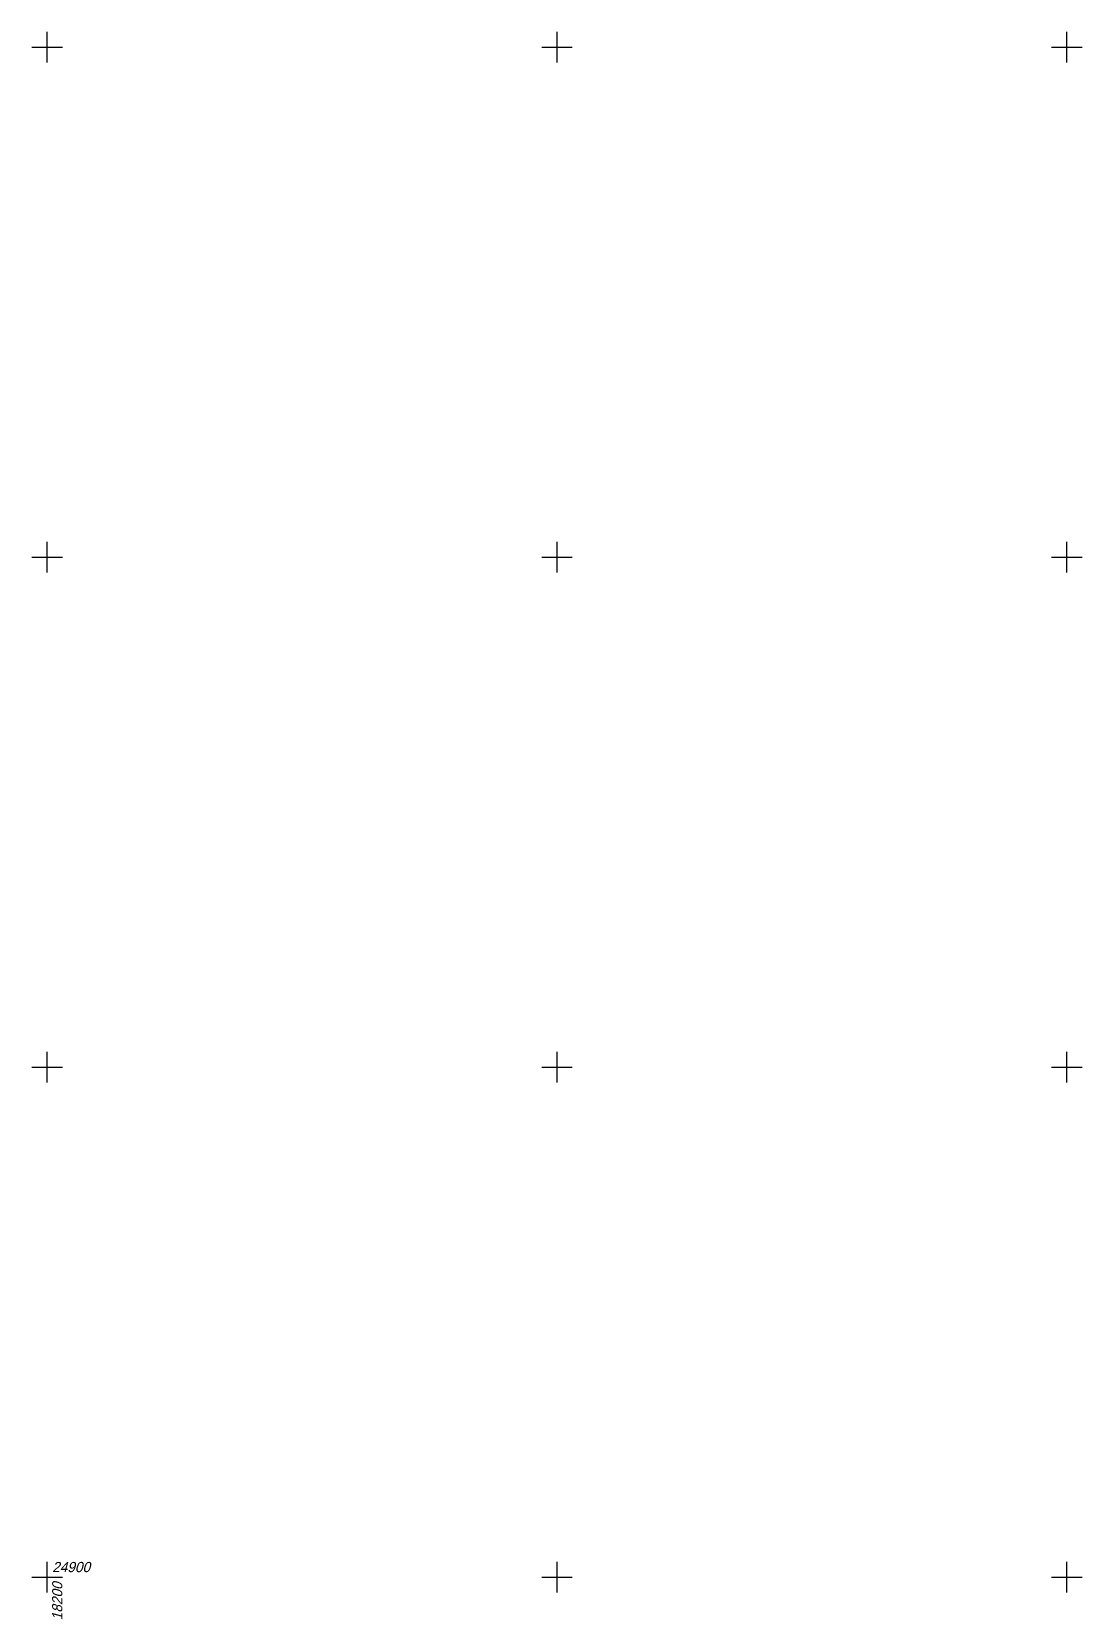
# Model space of a CAD drawing. Header units: metres. Extents: x 16881 to 20071, y 24181 to 25063.
# Drawn here: x 18198.5 to 18301.5, y 24895.9 to 25051.5 of the extents above; entities that cross this region are included whole.
import ezdxf
from ezdxf.enums import TextEntityAlignment as Align

# ---------------------------------------------------------------- set-up
doc = ezdxf.new("R2010")
doc.units = ezdxf.units.M
doc.layers.add('02_Сетка', color=7, linetype='Continuous')
doc.layers.add('Сетка', color=7, linetype='Continuous')

# ---------------------------------------------------------------- blocks, each defined once
blk = doc.blocks.new('g5_012')
at = {"color": 92}
for points in [[(-1.5, 0), (1.5, 0)], [(0, -1.5), (0, 1.5)]]:
    blk.add_lwpolyline(points, dxfattribs=at)

msp = doc.modelspace()

# ---------------------------------------------------------------- block references
at = {"layer": '02_Сетка', "color": 92, "linetype": 'Continuous', "lineweight": 15, "ltscale": 0.5}
for p in [(18200, 25050), (18250, 25050), (18300, 25050), (18200, 25000), (18250, 25000), (18300, 25000), (18200, 24950), (18250, 24950), (18300, 24950), (18200, 24900), (18250, 24900), (18300, 24900)]:
    msp.add_blockref('g5_012', p, dxfattribs=at)

# ---------------------------------------------------------------- texts
at = {"layer": 'Сетка', "color": 3, "oblique": 15}
msp.add_text('24900', height=1, dxfattribs=at).set_placement((18200.5, 24900.5))
msp.add_text('18200', height=1, rotation=90, dxfattribs=at).set_placement((18200.5, 24899.5), align=Align.TOP_RIGHT)

doc.saveas('drawing.dxf')
